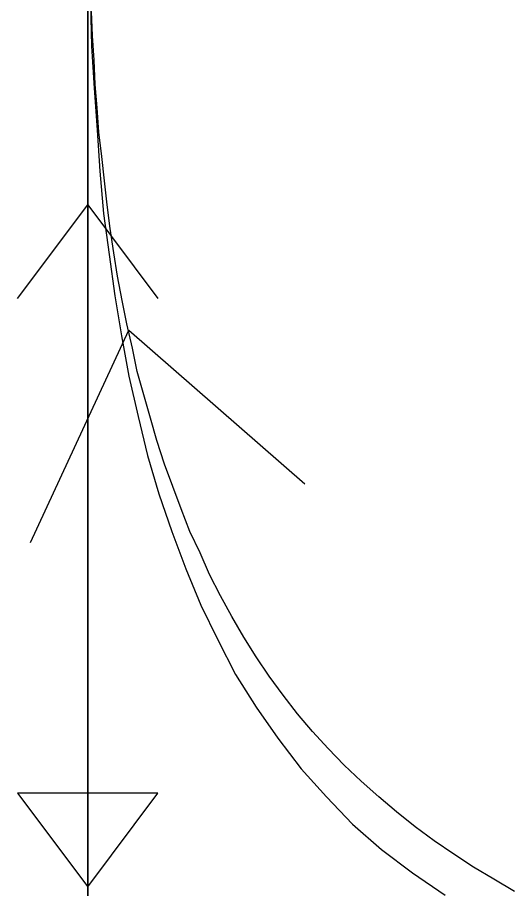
# Model space of a CAD drawing. Header units: millimetres. Extents: x -18594 to 273470, y -238787 to 48452.
# Drawn here: x 182451 to 182982, y -29914 to -28981 of the extents above; entities that cross this region are included whole.
import ezdxf

# ---------------------------------------------------------------- set-up
doc = ezdxf.new("R2010")
doc.units = ezdxf.units.MM
doc.layers.add('AM_BOR', color=4, linetype='Continuous', lineweight=25)
for name, color, linetype, true_color in [('Xref AGV layout$0$Ndc8_F_Moderate', 5, 'Continuous', 0x0000ff), ('Xref AGV layout$0$Ndc8_F_TurnLeftModerate', 5, 'Continuous', 0x0000ff), ('Xref AGV layout$0$Ndc8_InAdjust_Lane', 1, 'Continuous', 0xff0000), ('Xref AGV layout$0$Ndc8_R_TurnLeftSlow', 1, 'Continuous', 0xff0000)]:
    doc.layers.add(name, color=color, linetype=linetype, true_color=true_color)

# ---------------------------------------------------------------- blocks, each defined once
blk = doc.blocks.new('Xref AGV layout')
at = {"layer": 'Xref AGV layout$0$Ndc8_F_Moderate'}
for points in [[(182526.16, -28693), (182526.16, -30317)], [(182526.16, -29911), (182601.16, -29811), (182451.16, -29811), (182526.16, -29911)]]:
    blk.add_lwpolyline(points, dxfattribs=at)
at = {"layer": 'Xref AGV layout$0$Ndc8_F_TurnLeftModerate'}
blk.add_lwpolyline([(182529.16, -28967), (182530.16, -29012), (182533.16, -29057), (182536.16, -29102), (182539.16, -29146), (182543.16, -29191), (182549.16, -29235), (182555.16, -29279), (182562.16, -29322), (182562.16, -29322), (182570.16, -29365), (182580.16, -29408), (182590.16, -29450), (182602.16, -29491), (182616.16, -29531), (182631.16, -29571), (182647.16, -29610), (182665.16, -29647), (182684.16, -29684), (182706.16, -29719), (182729.16, -29752), (182754.16, -29785), (182781.16, -29815), (182809.16, -29844), (182809.16, -29844), (182840.16, -29871), (182873.16, -29896), (182908.16, -29920)], dxfattribs=at)
at = {"layer": 'Xref AGV layout$0$Ndc8_InAdjust_Lane'}
for points in [[(182526.16, -30648), (182526.16, -28693)], [(182451.16, -29282), (182526.16, -29182), (182601.16, -29282)]]:
    blk.add_lwpolyline(points, dxfattribs=at)
at = {"layer": 'Xref AGV layout$0$Ndc8_R_TurnLeftSlow'}
for points in [[(182982.16, -29916), (182960.16, -29903), (182938.16, -29890), (182917.16, -29876), (182896.16, -29862), (182876.16, -29847), (182856.16, -29831), (182837.16, -29815), (182818.16, -29798), (182800.16, -29781), (182783.16, -29763), (182766.16, -29745), (182750.16, -29726), (182750.16, -29726), (182735.16, -29706), (182720.16, -29686), (182706.16, -29665), (182693.16, -29644), (182680.16, -29622), (182668.16, -29600), (182656.16, -29577), (182646.16, -29554), (182635.16, -29531), (182626.16, -29507), (182617.16, -29483), (182608.16, -29459), (182600.16, -29434), (182593.16, -29410), (182593.16, -29410), (182586.16, -29385), (182579.16, -29360), (182574.16, -29335), (182568.16, -29309), (182563.16, -29284), (182558.16, -29258), (182554.16, -29233), (182550.16, -29207), (182547.16, -29182), (182544.16, -29156), (182541.16, -29130), (182538.16, -29104), (182536.16, -29078), (182534.16, -29053), (182534.16, -29053), (182533.16, -29027), (182531.16, -29001), (182530.16, -28975)], [(182465.16, -29543), (182570.16, -29316), (182758.16, -29480)]]:
    blk.add_lwpolyline(points, dxfattribs=at)

msp = doc.modelspace()

# ---------------------------------------------------------------- block references
at = {"layer": 'AM_BOR'}
msp.add_blockref('Xref AGV layout', (0, 0), dxfattribs=at)

doc.saveas('drawing.dxf')
